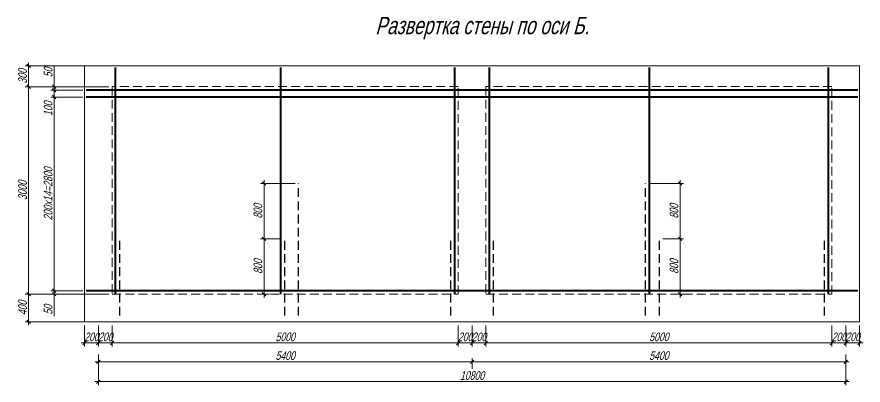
# Model space of a CAD drawing. Header units: millimetres. Extents: x 5929542 to 6152618, y 10240044 to 10382466.
# Drawn here: x 6098420 to 6110647, y 10271863 to 10277185 of the extents above; entities that cross this region are included whole.
import ezdxf

# ---------------------------------------------------------------- set-up
doc = ezdxf.new("R2010")
doc.units = ezdxf.units.MM
doc.header["$PDMODE"] = 35
doc.linetypes.add('штриховая', pattern=[19.05, 12.7, -6.35])
doc.layers.get('Defpoints').update_dxf_attribs({"color": 253})
for name, color, linetype, lineweight in [('арматура', 7, 'Continuous', 40), ('Основная', 7, 'Continuous', 30), ('Построения', 7, 'Continuous', 13), ('Размеры', 172, 'Continuous', 13), ('Текст', 134, 'Continuous', 13)]:
    doc.layers.add(name, color=color, linetype=linetype, lineweight=lineweight)
doc.styles.add('GOST 2.304', font='mipgost.ttf', dxfattribs={"width": 0.75, "oblique": 15})
doc.dimstyles.new('SPDS', dxfattribs={"dimtxt": 2.5, "dimasz": 1, "dimexe": 1, "dimexo": 1, "dimgap": 0.5, "dimtad": 1, "dimdec": 0, "dimrnd": 0.001, "dimtxsty": 'GOST 2.304', "dimblk": 'OBLIQUE', "dimcen": 2.5, "dimdle": 1, "dimclrd": 256, "dimclre": 256, "dimclrt": 256, "dimadec": 0, "dimazin": 2, "dimtfac": 0.75, "dimtdec": 0, "dimtmove": 1, "dimatfit": 3, "dimfxl": 1, "dimtolj": 1, "dimlwd": -1, "dimlwe": -1, "dimarcsym": 0})

# ---------------------------------------------------------------- blocks, each defined once
blk = doc.blocks.new('_Oblique')
at = {"color": 0, "linetype": 'ByBlock', "lineweight": -2}
blk.add_line((-0.5, -0.5), (0.5, 0.5), dxfattribs=at)
blk = doc.blocks.new('*D295')
at = {"layer": 'Defpoints', "color": 0, "ltscale": 100, "transparency": 16777216}
for p in [(6099597, 10272354), (6110397, 10272354), (6110397, 10271913)]:
    blk.add_point(p, dxfattribs=at)
at = {"layer": 'Размеры', "ltscale": 100, "transparency": 16777216}
for p, q in [((6099597, 10272304), (6099597, 10271863)), ((6110397, 10272304), (6110397, 10271863)), ((6099547, 10271913), (6110447, 10271913))]:
    blk.add_line(p, q, dxfattribs=at)
at = {"layer": 'Размеры', "ltscale": 100, "transparency": 16777216, "xscale": 50.00000000000001, "yscale": 50.00000000000001, "zscale": 50.00000000000001, "rotation": 180}
blk.add_blockref('_Oblique', (6099597, 10271913), dxfattribs=at)
at = {"layer": 'Размеры', "ltscale": 100, "transparency": 16777216, "xscale": 50.00000000000001, "yscale": 50.00000000000001, "zscale": 50.00000000000001}
blk.add_blockref('_Oblique', (6110397, 10271913), dxfattribs=at)
at = {"layer": 'Размеры', "ltscale": 100, "transparency": 16777216, "insert": (6104997, 10272000), "char_height": 125, "attachment_point": 5, "style": 'GOST 2.304'}
blk.add_mtext('\\A1;10800', dxfattribs=at)
blk = doc.blocks.new('*D293')
at = {"layer": 'Defpoints', "color": 0, "ltscale": 100, "transparency": 16777216}
for p in [(6099597, 10272254), (6104997, 10272200), (6104997, 10272049)]:
    blk.add_point(p, dxfattribs=at)
at = {"layer": 'Размеры', "ltscale": 100, "transparency": 16777216}
for p, q in [((6099547, 10272200), (6105047, 10272200)), ((6099597, 10272204), (6099597, 10272150)), ((6104997, 10272099), (6104997, 10272250))]:
    blk.add_line(p, q, dxfattribs=at)
at = {"layer": 'Размеры', "ltscale": 100, "transparency": 16777216, "xscale": 50.00000000000001, "yscale": 50.00000000000001, "zscale": 50.00000000000001, "rotation": 180}
blk.add_blockref('_Oblique', (6099597, 10272200), dxfattribs=at)
at = {"layer": 'Размеры', "ltscale": 100, "transparency": 16777216, "xscale": 50.00000000000001, "yscale": 50.00000000000001, "zscale": 50.00000000000001}
blk.add_blockref('_Oblique', (6104997, 10272200), dxfattribs=at)
at = {"layer": 'Размеры', "ltscale": 100, "transparency": 16777216, "insert": (6102297, 10272288), "char_height": 125, "attachment_point": 5, "style": 'GOST 2.304'}
blk.add_mtext('\\A1;5400', dxfattribs=at)
blk = doc.blocks.new('*D294')
at = {"layer": 'Defpoints', "color": 0, "ltscale": 100, "transparency": 16777216}
for p in [(6110397, 10272200), (6104997, 10272107), (6110397, 10272107)]:
    blk.add_point(p, dxfattribs=at)
at = {"layer": 'Размеры', "ltscale": 100, "transparency": 16777216}
for p, q in [((6104947, 10272200), (6110447, 10272200)), ((6104997, 10272157), (6104997, 10272250)), ((6110397, 10272157), (6110397, 10272250))]:
    blk.add_line(p, q, dxfattribs=at)
at = {"layer": 'Размеры', "ltscale": 100, "transparency": 16777216, "xscale": 50.00000000000001, "yscale": 50.00000000000001, "zscale": 50.00000000000001, "rotation": 180}
blk.add_blockref('_Oblique', (6104997, 10272200), dxfattribs=at)
at = {"layer": 'Размеры', "ltscale": 100, "transparency": 16777216, "xscale": 50.00000000000001, "yscale": 50.00000000000001, "zscale": 50.00000000000001}
blk.add_blockref('_Oblique', (6110397, 10272200), dxfattribs=at)
at = {"layer": 'Размеры', "ltscale": 100, "transparency": 16777216, "insert": (6107697, 10272288), "char_height": 125, "attachment_point": 5, "style": 'GOST 2.304'}
blk.add_mtext('\\A1;5400', dxfattribs=at)
blk = doc.blocks.new('*D550')
at = {"layer": 'Defpoints', "color": 0, "ltscale": 100, "transparency": 16777216}
for p in [(6099397, 10272776), (6099597, 10272776), (6099397, 10272472)]:
    blk.add_point(p, dxfattribs=at)
at = {"layer": 'Размеры', "ltscale": 100, "transparency": 16777216}
for p, q in [((6099397, 10272726), (6099397, 10272422)), ((6099597, 10272726), (6099597, 10272422)), ((6099647, 10272472), (6099347, 10272472))]:
    blk.add_line(p, q, dxfattribs=at)
at = {"layer": 'Размеры', "ltscale": 100, "transparency": 16777216, "xscale": 50.00000000000001, "yscale": 50.00000000000001, "zscale": 50.00000000000001, "rotation": 180}
blk.add_blockref('_Oblique', (6099397, 10272472), dxfattribs=at)
at = {"layer": 'Размеры', "ltscale": 100, "transparency": 16777216, "xscale": 50.00000000000001, "yscale": 50.00000000000001, "zscale": 50.00000000000001}
blk.add_blockref('_Oblique', (6099597, 10272472), dxfattribs=at)
at = {"layer": 'Размеры', "ltscale": 100, "transparency": 16777216, "insert": (6099497, 10272559), "char_height": 125, "attachment_point": 5, "style": 'GOST 2.304'}
blk.add_mtext('\\A1;200', dxfattribs=at)
blk = doc.blocks.new('*D551')
at = {"layer": 'Defpoints', "color": 0, "ltscale": 100, "transparency": 16777216}
for p in [(6099597, 10272776), (6099797, 10272776), (6099797, 10272472)]:
    blk.add_point(p, dxfattribs=at)
at = {"layer": 'Размеры', "ltscale": 100, "transparency": 16777216}
for p, q in [((6099597, 10272726), (6099597, 10272422)), ((6099797, 10272726), (6099797, 10272422)), ((6099547, 10272472), (6099847, 10272472))]:
    blk.add_line(p, q, dxfattribs=at)
at = {"layer": 'Размеры', "ltscale": 100, "transparency": 16777216, "xscale": 50.00000000000001, "yscale": 50.00000000000001, "zscale": 50.00000000000001, "rotation": 180}
blk.add_blockref('_Oblique', (6099597, 10272472), dxfattribs=at)
at = {"layer": 'Размеры', "ltscale": 100, "transparency": 16777216, "xscale": 50.00000000000001, "yscale": 50.00000000000001, "zscale": 50.00000000000001}
blk.add_blockref('_Oblique', (6099797, 10272472), dxfattribs=at)
at = {"layer": 'Размеры', "ltscale": 100, "transparency": 16777216, "insert": (6099697, 10272559), "char_height": 125, "attachment_point": 5, "style": 'GOST 2.304'}
blk.add_mtext('\\A1;200', dxfattribs=at)
blk = doc.blocks.new('*D552')
at = {"layer": 'Defpoints', "color": 0, "ltscale": 100, "transparency": 16777216}
for p in [(6104797, 10272776), (6104997, 10272776), (6104797, 10272472)]:
    blk.add_point(p, dxfattribs=at)
at = {"layer": 'Размеры', "ltscale": 100, "transparency": 16777216}
for p, q in [((6104797, 10272726), (6104797, 10272422)), ((6104997, 10272726), (6104997, 10272422)), ((6105047, 10272472), (6104747, 10272472))]:
    blk.add_line(p, q, dxfattribs=at)
at = {"layer": 'Размеры', "ltscale": 100, "transparency": 16777216, "xscale": 50.00000000000001, "yscale": 50.00000000000001, "zscale": 50.00000000000001, "rotation": 180}
blk.add_blockref('_Oblique', (6104797, 10272472), dxfattribs=at)
at = {"layer": 'Размеры', "ltscale": 100, "transparency": 16777216, "xscale": 50.00000000000001, "yscale": 50.00000000000001, "zscale": 50.00000000000001}
blk.add_blockref('_Oblique', (6104997, 10272472), dxfattribs=at)
at = {"layer": 'Размеры', "ltscale": 100, "transparency": 16777216, "insert": (6104897, 10272559), "char_height": 125, "attachment_point": 5, "style": 'GOST 2.304'}
blk.add_mtext('\\A1;200', dxfattribs=at)
blk = doc.blocks.new('*D553')
at = {"layer": 'Defpoints', "color": 0, "ltscale": 100, "transparency": 16777216}
for p in [(6104997, 10272776), (6105197, 10272776), (6105197, 10272472)]:
    blk.add_point(p, dxfattribs=at)
at = {"layer": 'Размеры', "ltscale": 100, "transparency": 16777216}
for p, q in [((6104997, 10272726), (6104997, 10272422)), ((6105197, 10272726), (6105197, 10272422)), ((6104947, 10272472), (6105247, 10272472))]:
    blk.add_line(p, q, dxfattribs=at)
at = {"layer": 'Размеры', "ltscale": 100, "transparency": 16777216, "xscale": 50.00000000000001, "yscale": 50.00000000000001, "zscale": 50.00000000000001, "rotation": 180}
blk.add_blockref('_Oblique', (6104997, 10272472), dxfattribs=at)
at = {"layer": 'Размеры', "ltscale": 100, "transparency": 16777216, "xscale": 50.00000000000001, "yscale": 50.00000000000001, "zscale": 50.00000000000001}
blk.add_blockref('_Oblique', (6105197, 10272472), dxfattribs=at)
at = {"layer": 'Размеры', "ltscale": 100, "transparency": 16777216, "insert": (6105097, 10272559), "char_height": 125, "attachment_point": 5, "style": 'GOST 2.304'}
blk.add_mtext('\\A1;200', dxfattribs=at)
blk = doc.blocks.new('*D554')
at = {"layer": 'Defpoints', "color": 0, "ltscale": 100, "transparency": 16777216}
for p in [(6110197, 10272776), (6110397, 10272776), (6110197, 10272472)]:
    blk.add_point(p, dxfattribs=at)
at = {"layer": 'Размеры', "ltscale": 100, "transparency": 16777216}
for p, q in [((6110197, 10272726), (6110197, 10272422)), ((6110397, 10272726), (6110397, 10272422)), ((6110447, 10272472), (6110147, 10272472))]:
    blk.add_line(p, q, dxfattribs=at)
at = {"layer": 'Размеры', "ltscale": 100, "transparency": 16777216, "xscale": 50.00000000000001, "yscale": 50.00000000000001, "zscale": 50.00000000000001, "rotation": 180}
blk.add_blockref('_Oblique', (6110197, 10272472), dxfattribs=at)
at = {"layer": 'Размеры', "ltscale": 100, "transparency": 16777216, "xscale": 50.00000000000001, "yscale": 50.00000000000001, "zscale": 50.00000000000001}
blk.add_blockref('_Oblique', (6110397, 10272472), dxfattribs=at)
at = {"layer": 'Размеры', "ltscale": 100, "transparency": 16777216, "insert": (6110297, 10272559), "char_height": 125, "attachment_point": 5, "style": 'GOST 2.304'}
blk.add_mtext('\\A1;200', dxfattribs=at)
blk = doc.blocks.new('*D555')
at = {"layer": 'Defpoints', "color": 0, "ltscale": 100, "transparency": 16777216}
for p in [(6110397, 10272776), (6110597, 10272776), (6110597, 10272472)]:
    blk.add_point(p, dxfattribs=at)
at = {"layer": 'Размеры', "ltscale": 100, "transparency": 16777216}
for p, q in [((6110397, 10272726), (6110397, 10272422)), ((6110597, 10272726), (6110597, 10272422)), ((6110347, 10272472), (6110647, 10272472))]:
    blk.add_line(p, q, dxfattribs=at)
at = {"layer": 'Размеры', "ltscale": 100, "transparency": 16777216, "xscale": 50.00000000000001, "yscale": 50.00000000000001, "zscale": 50.00000000000001, "rotation": 180}
blk.add_blockref('_Oblique', (6110397, 10272472), dxfattribs=at)
at = {"layer": 'Размеры', "ltscale": 100, "transparency": 16777216, "xscale": 50.00000000000001, "yscale": 50.00000000000001, "zscale": 50.00000000000001}
blk.add_blockref('_Oblique', (6110597, 10272472), dxfattribs=at)
at = {"layer": 'Размеры', "ltscale": 100, "transparency": 16777216, "insert": (6110497, 10272559), "char_height": 125, "attachment_point": 5, "style": 'GOST 2.304'}
blk.add_mtext('\\A1;200', dxfattribs=at)
blk = doc.blocks.new('*D556')
at = {"layer": 'Defpoints', "color": 0, "ltscale": 100, "transparency": 16777216}
for p in [(6105197, 10272726), (6110197, 10272726), (6110197, 10272472)]:
    blk.add_point(p, dxfattribs=at)
at = {"layer": 'Размеры', "ltscale": 100, "transparency": 16777216}
for p, q in [((6105197, 10272676), (6105197, 10272422)), ((6110197, 10272676), (6110197, 10272422)), ((6105147, 10272472), (6110247, 10272472))]:
    blk.add_line(p, q, dxfattribs=at)
at = {"layer": 'Размеры', "ltscale": 100, "transparency": 16777216, "xscale": 50.00000000000001, "yscale": 50.00000000000001, "zscale": 50.00000000000001, "rotation": 180}
blk.add_blockref('_Oblique', (6105197, 10272472), dxfattribs=at)
at = {"layer": 'Размеры', "ltscale": 100, "transparency": 16777216, "xscale": 50.00000000000001, "yscale": 50.00000000000001, "zscale": 50.00000000000001}
blk.add_blockref('_Oblique', (6110197, 10272472), dxfattribs=at)
at = {"layer": 'Размеры', "ltscale": 100, "transparency": 16777216, "insert": (6107697, 10272559), "char_height": 125, "attachment_point": 5, "style": 'GOST 2.304'}
blk.add_mtext('\\A1;5000', dxfattribs=at)
blk = doc.blocks.new('*D557')
at = {"layer": 'Defpoints', "color": 0, "ltscale": 100, "transparency": 16777216}
for p in [(6099797, 10272726), (6104797, 10272726), (6099797, 10272472)]:
    blk.add_point(p, dxfattribs=at)
at = {"layer": 'Размеры', "ltscale": 100, "transparency": 16777216}
for p, q in [((6099797, 10272676), (6099797, 10272422)), ((6104797, 10272676), (6104797, 10272422)), ((6104847, 10272472), (6099747, 10272472))]:
    blk.add_line(p, q, dxfattribs=at)
at = {"layer": 'Размеры', "ltscale": 100, "transparency": 16777216, "xscale": 50.00000000000001, "yscale": 50.00000000000001, "zscale": 50.00000000000001, "rotation": 180}
blk.add_blockref('_Oblique', (6099797, 10272472), dxfattribs=at)
at = {"layer": 'Размеры', "ltscale": 100, "transparency": 16777216, "xscale": 50.00000000000001, "yscale": 50.00000000000001, "zscale": 50.00000000000001}
blk.add_blockref('_Oblique', (6104797, 10272472), dxfattribs=at)
at = {"layer": 'Размеры', "ltscale": 100, "transparency": 16777216, "insert": (6102297, 10272559), "char_height": 125, "attachment_point": 5, "style": 'GOST 2.304'}
blk.add_mtext('\\A1;5000', dxfattribs=at)
blk = doc.blocks.new('*D560')
at = {"layer": 'Defpoints', "color": 0, "ltscale": 100, "transparency": 16777216}
for p in [(6098958, 10273227), (6099422, 10273227), (6099797, 10273177)]:
    blk.add_point(p, dxfattribs=at)
at = {"layer": 'Размеры', "ltscale": 100, "transparency": 16777216}
for p, q in [((6098958, 10273227), (6098958, 10273277)), ((6099372, 10273227), (6098908, 10273227)), ((6099747, 10273177), (6098908, 10273177)), ((6098958, 10273177), (6098958, 10273227)), ((6098958, 10273177), (6098958, 10273227)), ((6098958, 10273177), (6098958, 10273127)), ((6098958, 10272860), (6098958, 10273177))]:
    blk.add_line(p, q, dxfattribs=at)
at = {"layer": 'Размеры', "ltscale": 100, "transparency": 16777216, "xscale": 50.00000000000001, "yscale": 50.00000000000001, "zscale": 50.00000000000001}
for p, rotation in [((6098958, 10273227), 270), ((6098958, 10273177), 90)]:
    blk.add_blockref('_Oblique', p, dxfattribs=dict(at, rotation=rotation))
at = {"layer": 'Размеры', "ltscale": 100, "transparency": 16777216, "insert": (6098871, 10272952), "char_height": 125, "attachment_point": 5, "rotation": 90, "style": 'GOST 2.304'}
blk.add_mtext('\\A1;50', dxfattribs=at)
blk = doc.blocks.new('*D558')
at = {"layer": 'Defpoints', "color": 0, "ltscale": 100, "transparency": 16777216}
for p in [(6098958, 10276027), (6099422, 10276027), (6099422, 10273227)]:
    blk.add_point(p, dxfattribs=at)
at = {"layer": 'Размеры', "ltscale": 100, "transparency": 16777216}
for p, q in [((6099372, 10276027), (6098908, 10276027)), ((6098958, 10273177), (6098958, 10276077)), ((6099372, 10273227), (6098908, 10273227))]:
    blk.add_line(p, q, dxfattribs=at)
at = {"layer": 'Размеры', "ltscale": 100, "transparency": 16777216, "xscale": 50.00000000000001, "yscale": 50.00000000000001, "zscale": 50.00000000000001}
for p, rotation in [((6098958, 10276027), 90), ((6098958, 10273227), 270)]:
    blk.add_blockref('_Oblique', p, dxfattribs=dict(at, rotation=rotation))
at = {"layer": 'Размеры', "ltscale": 100, "transparency": 16777216, "insert": (6098871, 10274627), "char_height": 125, "attachment_point": 5, "rotation": 90, "style": 'GOST 2.304'}
blk.add_mtext('\\A1;200х14=2800', dxfattribs=at)
blk = doc.blocks.new('*D561')
at = {"layer": 'Defpoints', "color": 0, "ltscale": 100, "transparency": 16777216}
for p in [(6098958, 10276127), (6099422, 10276127), (6099422, 10276027)]:
    blk.add_point(p, dxfattribs=at)
at = {"layer": 'Размеры', "ltscale": 100, "transparency": 16777216}
for p, q in [((6099372, 10276127), (6098908, 10276127)), ((6098958, 10275977), (6098958, 10276177)), ((6099372, 10276027), (6098908, 10276027)), ((6098958, 10275742), (6098958, 10276027))]:
    blk.add_line(p, q, dxfattribs=at)
at = {"layer": 'Размеры', "ltscale": 100, "transparency": 16777216, "xscale": 50.00000000000001, "yscale": 50.00000000000001, "zscale": 50.00000000000001}
for p, rotation in [((6098958, 10276127), 90), ((6098958, 10276027), 270)]:
    blk.add_blockref('_Oblique', p, dxfattribs=dict(at, rotation=rotation))
at = {"layer": 'Размеры', "ltscale": 100, "transparency": 16777216, "insert": (6098871, 10275857), "char_height": 125, "attachment_point": 5, "rotation": 90, "style": 'GOST 2.304'}
blk.add_mtext('\\A1;100', dxfattribs=at)
blk = doc.blocks.new('*D562')
at = {"layer": 'Defpoints', "color": 0, "ltscale": 100, "transparency": 16777216}
for p in [(6098958, 10276177), (6099422, 10276127), (6099797, 10276177)]:
    blk.add_point(p, dxfattribs=at)
at = {"layer": 'Размеры', "ltscale": 100, "transparency": 16777216}
for p, q in [((6098958, 10276474), (6098958, 10276177)), ((6098958, 10276077), (6098958, 10276227)), ((6099747, 10276177), (6098908, 10276177)), ((6099372, 10276127), (6098908, 10276127))]:
    blk.add_line(p, q, dxfattribs=at)
at = {"layer": 'Размеры', "ltscale": 100, "transparency": 16777216, "xscale": 50.00000000000001, "yscale": 50.00000000000001, "zscale": 50.00000000000001}
for p, rotation in [((6098958, 10276177), 90), ((6098958, 10276127), 270)]:
    blk.add_blockref('_Oblique', p, dxfattribs=dict(at, rotation=rotation))
at = {"layer": 'Размеры', "ltscale": 100, "transparency": 16777216, "insert": (6098871, 10276382), "char_height": 125, "attachment_point": 5, "rotation": 90, "style": 'GOST 2.304'}
blk.add_mtext('\\A1;50', dxfattribs=at)
blk = doc.blocks.new('*D563')
at = {"layer": 'Defpoints', "color": 0, "ltscale": 100, "transparency": 16777216}
for p in [(6098589, 10273177), (6099346, 10273177), (6099451, 10272777)]:
    blk.add_point(p, dxfattribs=at)
at = {"layer": 'Размеры', "ltscale": 100, "transparency": 16777216}
for p, q in [((6099296, 10273177), (6098539, 10273177)), ((6098589, 10272727), (6098589, 10273227)), ((6099401, 10272777), (6098539, 10272777))]:
    blk.add_line(p, q, dxfattribs=at)
at = {"layer": 'Размеры', "ltscale": 100, "transparency": 16777216, "xscale": 50.00000000000001, "yscale": 50.00000000000001, "zscale": 50.00000000000001}
for p, rotation in [((6098589, 10273177), 90), ((6098589, 10272777), 270)]:
    blk.add_blockref('_Oblique', p, dxfattribs=dict(at, rotation=rotation))
at = {"layer": 'Размеры', "ltscale": 100, "transparency": 16777216, "insert": (6098502, 10272977), "char_height": 125, "attachment_point": 5, "rotation": 90, "style": 'GOST 2.304'}
blk.add_mtext('\\A1;400', dxfattribs=at)
blk = doc.blocks.new('*D559')
at = {"layer": 'Defpoints', "color": 0, "ltscale": 100, "transparency": 16777216}
for p in [(6098589, 10276177), (6099451, 10276177), (6098855, 10273177)]:
    blk.add_point(p, dxfattribs=at)
at = {"layer": 'Размеры', "ltscale": 100, "transparency": 16777216}
for p, q in [((6098589, 10273127), (6098589, 10276227)), ((6099401, 10276177), (6098539, 10276177)), ((6098805, 10273177), (6098539, 10273177))]:
    blk.add_line(p, q, dxfattribs=at)
at = {"layer": 'Размеры', "ltscale": 100, "transparency": 16777216, "xscale": 50.00000000000001, "yscale": 50.00000000000001, "zscale": 50.00000000000001}
for p, rotation in [((6098589, 10276177), 90), ((6098589, 10273177), 270)]:
    blk.add_blockref('_Oblique', p, dxfattribs=dict(at, rotation=rotation))
at = {"layer": 'Размеры', "ltscale": 100, "transparency": 16777216, "insert": (6098502, 10274677), "char_height": 125, "attachment_point": 5, "rotation": 90, "style": 'GOST 2.304'}
blk.add_mtext('\\A1;3000', dxfattribs=at)
blk = doc.blocks.new('*D564')
at = {"layer": 'Defpoints', "color": 0, "ltscale": 100, "transparency": 16777216}
for p in [(6098589, 10276477), (6099451, 10276477), (6099451, 10276177)]:
    blk.add_point(p, dxfattribs=at)
at = {"layer": 'Размеры', "ltscale": 100, "transparency": 16777216}
for p, q in [((6099401, 10276477), (6098539, 10276477)), ((6098589, 10276127), (6098589, 10276527)), ((6099401, 10276177), (6098539, 10276177))]:
    blk.add_line(p, q, dxfattribs=at)
at = {"layer": 'Размеры', "ltscale": 100, "transparency": 16777216, "xscale": 50.00000000000001, "yscale": 50.00000000000001, "zscale": 50.00000000000001}
for p, rotation in [((6098589, 10276477), 90), ((6098589, 10276177), 270)]:
    blk.add_blockref('_Oblique', p, dxfattribs=dict(at, rotation=rotation))
at = {"layer": 'Размеры', "ltscale": 100, "transparency": 16777216, "insert": (6098502, 10276327), "char_height": 125, "attachment_point": 5, "rotation": 90, "style": 'GOST 2.304'}
blk.add_mtext('\\A1;300', dxfattribs=at)
blk = doc.blocks.new('*D714')
at = {"layer": 'Defpoints', "color": 0, "ltscale": 100, "transparency": 16777216}
for p in [(6102291, 10273976), (6101991, 10273176), (6102121, 10273176)]:
    blk.add_point(p, dxfattribs=at)
at = {"layer": 'Размеры', "ltscale": 100, "transparency": 16777216}
for p, q in [((6101991, 10274026), (6101991, 10273126)), ((6102241, 10273976), (6101941, 10273976)), ((6102071, 10273176), (6101941, 10273176))]:
    blk.add_line(p, q, dxfattribs=at)
at = {"layer": 'Размеры', "ltscale": 100, "transparency": 16777216, "xscale": 50.00000000000001, "yscale": 50.00000000000001, "zscale": 50.00000000000001}
for p, rotation in [((6101991, 10273976), 90), ((6101991, 10273176), 270)]:
    blk.add_blockref('_Oblique', p, dxfattribs=dict(at, rotation=rotation))
at = {"layer": 'Размеры', "ltscale": 100, "transparency": 16777216, "insert": (6101903, 10273576), "char_height": 125, "attachment_point": 5, "rotation": 90, "style": 'GOST 2.304'}
blk.add_mtext('\\A1;800', dxfattribs=at)
blk = doc.blocks.new('*D715')
at = {"layer": 'Defpoints', "color": 0, "ltscale": 100, "transparency": 16777216}
for p in [(6101991, 10274776), (6102491, 10274776), (6102291, 10273976)]:
    blk.add_point(p, dxfattribs=at)
at = {"layer": 'Размеры', "ltscale": 100, "transparency": 16777216}
for p, q in [((6102441, 10274776), (6101941, 10274776)), ((6101991, 10273926), (6101991, 10274826)), ((6102241, 10273976), (6101941, 10273976))]:
    blk.add_line(p, q, dxfattribs=at)
at = {"layer": 'Размеры', "ltscale": 100, "transparency": 16777216, "xscale": 50.00000000000001, "yscale": 50.00000000000001, "zscale": 50.00000000000001}
for p, rotation in [((6101991, 10274776), 90), ((6101991, 10273976), 270)]:
    blk.add_blockref('_Oblique', p, dxfattribs=dict(at, rotation=rotation))
at = {"layer": 'Размеры', "ltscale": 100, "transparency": 16777216, "insert": (6101903, 10274376), "char_height": 125, "attachment_point": 5, "rotation": 90, "style": 'GOST 2.304'}
blk.add_mtext('\\A1;800', dxfattribs=at)
blk = doc.blocks.new('*D716')
at = {"layer": 'Defpoints', "color": 0, "ltscale": 100, "transparency": 16777216}
for p in [(6107703, 10273976), (6107873, 10273176), (6108003, 10273176)]:
    blk.add_point(p, dxfattribs=at)
at = {"layer": 'Размеры', "ltscale": 100, "transparency": 16777216}
for p, q in [((6108003, 10274026), (6108003, 10273126)), ((6107753, 10273976), (6108053, 10273976)), ((6107923, 10273176), (6108053, 10273176))]:
    blk.add_line(p, q, dxfattribs=at)
at = {"layer": 'Размеры', "ltscale": 100, "transparency": 16777216, "xscale": 50.00000000000001, "yscale": 50.00000000000001, "zscale": 50.00000000000001}
for p, rotation in [((6108003, 10273976), 90), ((6108003, 10273176), 270)]:
    blk.add_blockref('_Oblique', p, dxfattribs=dict(at, rotation=rotation))
at = {"layer": 'Размеры', "ltscale": 100, "transparency": 16777216, "insert": (6107916, 10273576), "char_height": 125, "attachment_point": 5, "rotation": 90, "style": 'GOST 2.304'}
blk.add_mtext('\\A1;800', dxfattribs=at)
blk = doc.blocks.new('*D717')
at = {"layer": 'Defpoints', "color": 0, "ltscale": 100, "transparency": 16777216}
for p in [(6107503, 10274776), (6108003, 10274776), (6107703, 10273976)]:
    blk.add_point(p, dxfattribs=at)
at = {"layer": 'Размеры', "ltscale": 100, "transparency": 16777216}
for p, q in [((6107553, 10274776), (6108053, 10274776)), ((6108003, 10273926), (6108003, 10274826)), ((6107753, 10273976), (6108053, 10273976))]:
    blk.add_line(p, q, dxfattribs=at)
at = {"layer": 'Размеры', "ltscale": 100, "transparency": 16777216, "xscale": 50.00000000000001, "yscale": 50.00000000000001, "zscale": 50.00000000000001}
for p, rotation in [((6108003, 10274776), 90), ((6108003, 10273976), 270)]:
    blk.add_blockref('_Oblique', p, dxfattribs=dict(at, rotation=rotation))
at = {"layer": 'Размеры', "ltscale": 100, "transparency": 16777216, "insert": (6107916, 10274376), "char_height": 125, "attachment_point": 5, "rotation": 90, "style": 'GOST 2.304'}
blk.add_mtext('\\A1;800', dxfattribs=at)

msp = doc.modelspace()

# ---------------------------------------------------------------- linework, layer by layer
at = {"layer": 'арматура', "color": 1, "ltscale": 100}
for p, q in [((6099846.26639, 10273176.09302), (6099846.30113, 10276452.34206)), ((6102232.51254, 10273176.09302), (6102232.54727, 10276452.34206)), ((6104746.97, 10273176.09302), (6104747.00474, 10276452.34206)), ((6105246.97, 10273176.09302), (6105247.00474, 10276452.34206)), ((6107561.42747, 10273176.09302), (6107561.46221, 10276452.34206)), ((6110147.67362, 10273176.09302), (6110147.70836, 10276452.34206)), ((6110572.00474, 10276127.34206), (6099421.30113, 10276127.34206)), ((6110572.00474, 10276027.34206), (6099421.30113, 10276027.34206)), ((6110571.97, 10273226.09302), (6099421.26639, 10273226.09302))]:
    msp.add_line(p, q, dxfattribs=at)
at = {"layer": 'Основная', "linetype": 'штриховая', "ltscale": 10}
for p, q in [((6102490.81907, 10272867.5593), (6102490.81907, 10274776.09302)), ((6107503.12094, 10272867.5593), (6107503.12094, 10274776.09302)), ((6099904.57292, 10272867.5593), (6099904.57292, 10273976.09302)), ((6102290.81907, 10272867.5593), (6102290.81907, 10273976.09302)), ((6104688.66347, 10272867.5593), (6104688.66347, 10273976.09302)), ((6105305.27654, 10272867.5593), (6105305.27654, 10273976.09302)), ((6107703.12094, 10272867.5593), (6107703.12094, 10273976.09302)), ((6110089.36708, 10272867.5593), (6110089.36708, 10273976.09302))]:
    msp.add_line(p, q, dxfattribs=at)
at = {"layer": 'Построения', "ltscale": 100}
for points in [[(6099396.6182, 10273176.09302), (6099396.65293, 10276477.34206)], [(6099396.65293, 10276477.34206), (6110597.35655, 10276477.34206), (6110597.32181, 10272776.09302)], [(6110597.32181, 10272776.09302), (6110597.32181, 10272776.09302), (6099396.6182, 10272776.09302), (6099396.6182, 10273176.09302)]]:
    msp.add_lwpolyline(points, dxfattribs=at)
at = {"layer": 'Построения', "linetype": 'штриховая', "ltscale": 10}
for points in [[(6099796.65293, 10276177.34206), (6099796.6182, 10273176.09302)], [(6104797.00474, 10276177.40363), (6099796.65293, 10276177.34206)], [(6104797.32181, 10273176.09302), (6104797.00474, 10276177.4157)], [(6105197.00474, 10276177.4157), (6105197.32181, 10273176.09302)], [(6110197.35655, 10276177.34206), (6105197.00474, 10276177.4157)], [(6110197.32181, 10273176.09302), (6110197.35655, 10276177.34206)], [(6099796.6182, 10273176.09302), (6104797.32181, 10273176.09302)], [(6105197.32181, 10273176.09302), (6110197.32181, 10273176.09302)]]:
    msp.add_lwpolyline(points, dxfattribs=at)

# ---------------------------------------------------------------- texts
at = {"layer": 'Текст', "ltscale": 100, "style": 'GOST 2.304', "oblique": 15, "width": 0.75}
msp.add_text('Развертка стены по оси Б.', height=250, dxfattribs=at).set_placement((6103599.38925, 10276935.4773))

# ---------------------------------------------------------------- dimensions: what is measured, and where the dimension line sits
at = {"layer": 'Размеры', "ltscale": 100}
for base, p1, p2, picture, middle in [((6098589.24005, 10276477.34206), (6099450.5356, 10276177.34206), (6099450.5356, 10276477.34206), '*D564', (6098501.74005, 10276327.34206)), ((6098589.24005, 10276177.34206), (6098855.02486, 10273177.34206), (6099450.5356, 10276177.34206), '*D559', (6098501.74005, 10274677.34206)), ((6101990.67715, 10274776.09302), (6102290.81907, 10273976.09302), (6102490.81907, 10274776.09302), '*D715', (6101903.17715, 10274376.09302)), ((6108003.26286, 10274776.09302), (6107703.12094, 10273976.09302), (6107503.12094, 10274776.09302), '*D717', (6107915.76286, 10274376.09302)), ((6101990.67715, 10273176.09302), (6102290.81907, 10273976.09302), (6102120.82077, 10273176.09302), '*D714', (6101903.17715, 10273576.09302)), ((6108003.26286, 10273176.09302), (6107703.12094, 10273976.09302), (6107873.11923, 10273176.09302), '*D716', (6107915.76286, 10273576.09302)), ((6098589.24005, 10273177.34206), (6099450.5356, 10272777.34206), (6099346.33663, 10273177.34206), '*D563', (6098501.74005, 10272977.34206))]:
    dim = msp.add_linear_dim(base=base, p1=p1, p2=p2, angle=90, dimstyle='SPDS', override={"dimscale": 50, "dimrnd": 5}, dxfattribs=at)
    dim.commit()
    dim.dimension.update_dxf_attribs({"geometry": picture, "text_midpoint": middle})
for base, p1, p2, angle, picture, middle in [((6098958.1734, 10276177.34206), (6099421.65293, 10276127.34206), (6099796.65293, 10276177.34206), 90, '*D562', (6098987.13341, 10276382.0043)), ((6098958.1734, 10276127.34206), (6099421.65293, 10276027.34206), (6099421.65293, 10276127.34206), 90, '*D561', (6098958.1734, 10275857.012)), ((6098958.1734, 10273227.34206), (6099796.65293, 10273177.34206), (6099421.65293, 10273227.34206), 90, '*D560', (6098977.79717, 10272951.67552)), ((6099796.61819, 10272471.98092), (6099596.61819, 10272775.91209), (6099796.61819, 10272775.91209), 180, '*D551', (6099696.61819, 10272471.98092)), ((6105197.32181, 10272471.98092), (6104997.32181, 10272775.91209), (6105197.32181, 10272775.91209), 180, '*D553', (6105097.32181, 10272471.98092)), ((6110597.32181, 10272471.98092), (6110397.32181, 10272775.91209), (6110597.32181, 10272775.91209), 180, '*D555', (6110497.32181, 10272471.98092))]:
    dim = msp.add_linear_dim(base=base, p1=p1, p2=p2, angle=angle, dimstyle='SPDS', override={"dimscale": 50, "dimrnd": 5}, dxfattribs=at)
    dim.commit()
    dim.dimension.update_dxf_attribs({"geometry": picture, "text_midpoint": middle, "dimtype": 160})
dim = msp.add_linear_dim(base=(6098958.1734, 10276027.34206), p1=(6099421.65293, 10273227.34206), p2=(6099421.65293, 10276027.34206), angle=90, text='200х14=2800', dimstyle='SPDS', override={"dimscale": 50, "dimrnd": 5}, dxfattribs=at)
dim.commit()
dim.dimension.update_dxf_attribs({"geometry": '*D558', "text_midpoint": (6098870.6734, 10274627.34206)})
for base, p1, p2, picture, middle in [((6099396.61819, 10272471.98092), (6099596.61819, 10272775.91209), (6099396.61819, 10272775.91209), '*D550', (6099496.61819, 10272471.98092)), ((6104797.32181, 10272471.98092), (6104997.32181, 10272775.91209), (6104797.32181, 10272775.91209), '*D552', (6104897.32181, 10272471.98092)), ((6110197.32181, 10272471.98092), (6110397.32181, 10272775.91209), (6110197.32181, 10272775.91209), '*D554', (6110297.32181, 10272471.98092))]:
    dim = msp.add_linear_dim(base=base, p1=p1, p2=p2, dimstyle='SPDS', override={"dimscale": 50, "dimrnd": 5}, dxfattribs=at)
    dim.commit()
    dim.dimension.update_dxf_attribs({"geometry": picture, "text_midpoint": middle, "dimtype": 160})
for base, p1, p2, override, picture, middle in [((6099796.61819, 10272471.98092), (6104797.32181, 10272725.91209), (6099796.61819, 10272725.91209), {"dimscale": 50, "dimrnd": 5}, '*D557', (6102296.97, 10272559.48092)), ((6110197.32181, 10272471.98092), (6105197.32181, 10272725.91209), (6110197.32181, 10272725.91209), {"dimscale": 50, "dimrnd": 5}, '*D556', (6107697.32181, 10272559.48092)), ((6104997.32181, 10272200.293), (6099596.6182, 10272254.49995), (6104997.32181, 10272049.18929), {"dimscale": 50, "dimrnd": 5}, '*D293', (6102296.97, 10272287.793)), ((6110397.32181, 10271912.78022), (6099596.6182, 10272354.49995), (6110397.32181, 10272354.49995), {"dimscale": 50, "dimlfac": 1, "dimrnd": 5, "dimtxsty": 'GOST 2.304', "dimtolj": 1}, '*D295', (6104996.97, 10272000.28022)), ((6110397.32181, 10272200.293), (6104997.32181, 10272107.30849), (6110397.32181, 10272107.30849), {"dimscale": 50, "dimrnd": 5}, '*D294', (6107697.32181, 10272287.793))]:
    dim = msp.add_linear_dim(base=base, p1=p1, p2=p2, dimstyle='SPDS', override=override, dxfattribs=at)
    dim.commit()
    dim.dimension.update_dxf_attribs({"geometry": picture, "text_midpoint": middle})

doc.saveas('drawing.dxf')
